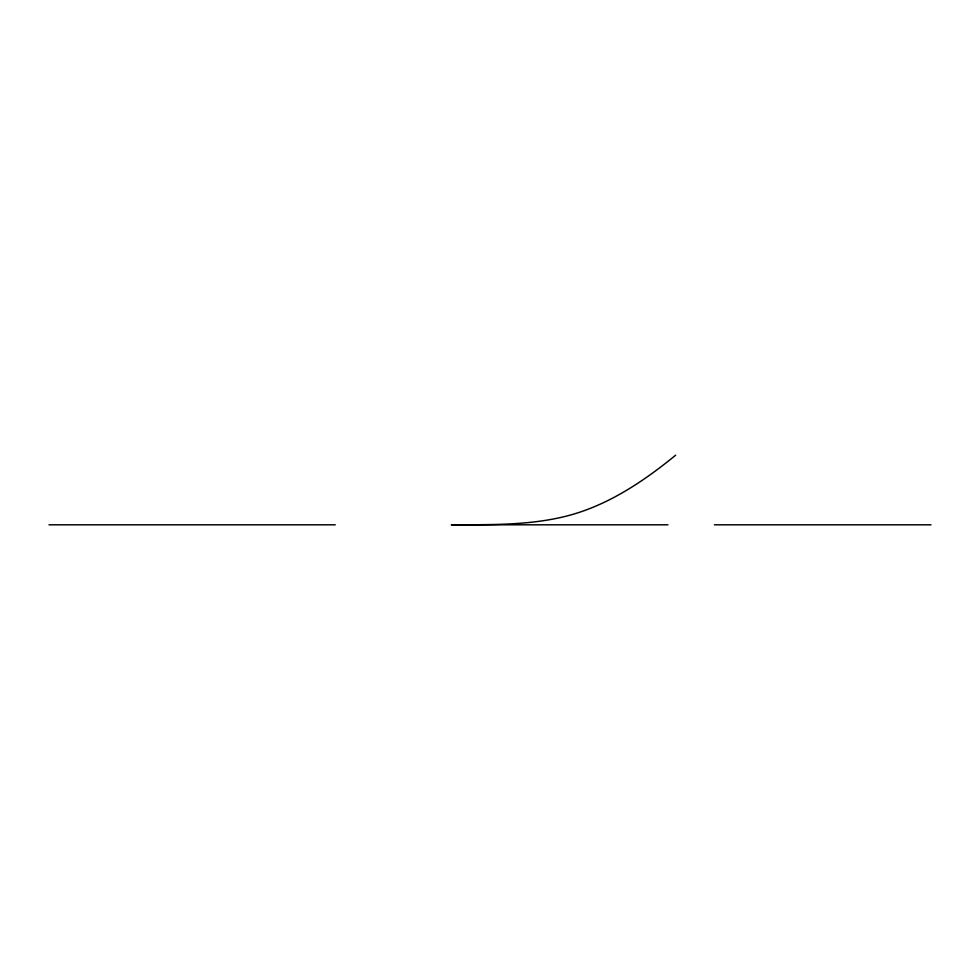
<?xml version="1.0" encoding="UTF-8"?>
<svg xmlns="http://www.w3.org/2000/svg" width="980" height="980" viewBox="0 0 980 980"><rect width="100%" height="100%" fill="white"/><g stroke="black" fill="none" stroke-linecap="round" stroke-linejoin="round"><path stroke-width="1.47" d="M675.686 455.185C643.272 481.633 607.429 505.692 566.403 516.117C528.832 525.599 489.767 524.619 451.315 524.815L667.944 524.815M49 524.815L335.258 524.815M714.371 524.815L931 524.815"/></g></svg>
